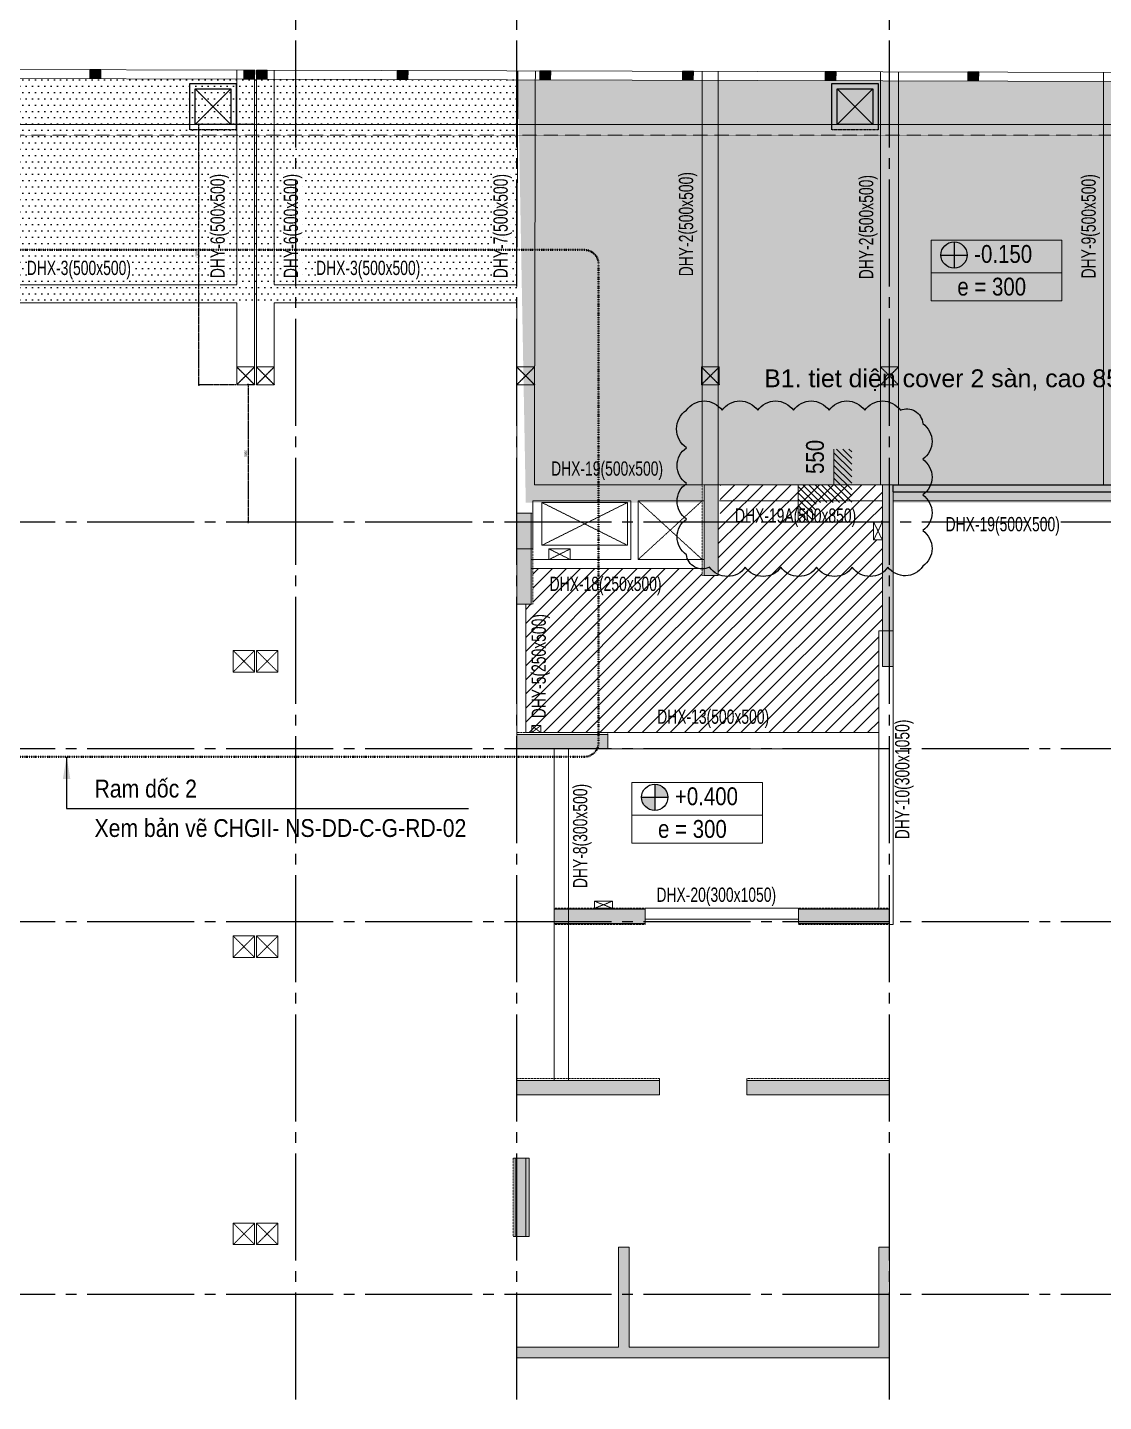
# Model space of a CAD drawing. Header units: millimetres. Extents: x 397144 to 10081729, y 99180 to 1327802.
# Drawn here: x 5013021 to 5043190, y 595910 to 634426 of the extents above; entities that cross this region are included whole.
import ezdxf
from ezdxf.enums import TextEntityAlignment as Align

# ---------------------------------------------------------------- set-up
doc = ezdxf.new("R2010")
doc.units = ezdxf.units.MM
doc.header["$PDSIZE"] = -10
for name, pattern in [('CENTER', [2, 1.25, -0.25, 0.25, -0.25]), ('CHG_XX_Cot_Tang 1$0$HIDDEN', [0.375, 0.25, -0.125]), ('CHG_XX_Cot_Tang 1$0$MB_Luoi truc$0$HTT Hidden 21', [3, 2, -1]), ('CHG_XX_Damsan_Tang 1_-0.150$0$HIDDEN', [0.375, 0.25, -0.125]), ('CHG_XX_Damsan_Tang 1_-0.150$0$HTT Hidden 10.5', [1.5, 1, -0.5]), ('CHG_XX_Luoi truc$0$MB_Luoi truc$0$Center101', [13, 10, -1, 1, -1]), ('DIVIDE2', [15.875, 6.35, -3.175, 0, -3.175, 0, -3.175])]:
    doc.linetypes.add(name, pattern=pattern)
doc.layers.get('0').update_dxf_attribs({"linetype": 'CONTINUOUS'})
doc.layers.get('Defpoints').update_dxf_attribs({"color": 12, "linetype": 'CONTINUOUS'})
for name, color, linetype, lineweight in [('$0$DBAO', 3, 'CONTINUOUS', 13), ('$0$TTP-TEXT', 30, 'CONTINUOUS', 5), ("'S_General_Dim_1", 1, 'CONTINUOUS', 18), ("'S_General_Dim_Internal", 1, 'CONTINUOUS', 18), ("'S_General_Divide_3 Intermediate", 3, 'DIVIDE2', 40), ("'S_General_Text_2_Normal", 2, 'CONTINUOUS', 25), ('Ap0202_T', 141, 'CONTINUOUS', 25), ('Ap0310_PSS', 130, 'CONTINUOUS', 18), ('Ap0311_H', 8, 'CONTINUOUS', 15), ('CHG_XX_Cot_Tang 1$0$NS-DuongBao', 3, 'CONTINUOUS', 18), ('CHG_XX_Cot_Tang 1$0$NS-Pier', 150, 'CONTINUOUS', 9), ('CHG_XX_Cot_Tang 1$0$NS-Pier @ 1', 150, 'CONTINUOUS', 9), ('CHG_XX_Cot_Tang 1$0$NS-Pier @ 100', 150, 'CONTINUOUS', 9), ('CHG_XX_Cot_Tang 1$0$NS-Pier @ 150', 150, 'CONTINUOUS', 9), ('CHG_XX_Cot_Tang 1$0$NS-Pier @ 200', 150, 'CONTINUOUS', 9), ('CHG_XX_Cot_Tang 1$0$NS-Pier @ 350', 150, 'CONTINUOUS', 9), ("CHG_XX_Damsan_Tang 1_-0.150$0$'S_Concrete_Cont_2 Normal", 2, 'CONTINUOUS', 13), ("CHG_XX_Damsan_Tang 1_-0.150$0$'S_General_Hidden_1 Thin", 1, 'CHG_XX_Damsan_Tang 1_-0.150$0$HIDDEN', 18), ('CHG_XX_Damsan_Tang 1_-0.150$0$DMo', 9, 'CHG_XX_Damsan_Tang 1_-0.150$0$HIDDEN', 9), ('CHG_XX_Damsan_Tang 1_-0.150$0$S_Concrete_Cont_1 Opening', 8, 'CHG_XX_Damsan_Tang 1_-0.150$0$HIDDEN', 5), ('CHUNHO', 7, 'CENTER', 13), ('STICK', 1, 'CONTINUOUS', 9), ('TEXT', 7, 'CONTINUOUS', 15)]:
    doc.layers.add(name, color=color, linetype=linetype, lineweight=lineweight)
for name, color, linetype in [('$0$GHI CHU', 7, 'CONTINUOUS'), ('CHG_XX_Cot_Tang 1$0$cot 500 dung +850', 1, 'CONTINUOUS'), ('CHG_XX_Cot_Tang 1$0$mb_cot tang 1-3$0$Concrete Line', 6, 'CONTINUOUS'), ('CHG_XX_Cot_Tang 1$0$Vach VH3', 3, 'CONTINUOUS'), ("CHG_XX_Damsan_Tang 1_-0.150$0$'S_General_Hatch_8", 8, 'CONTINUOUS'), ('CHG_XX_Damsan_Tang 1_-0.150$0$DTE-H-GDRAIN WATER', 1, 'CHG_XX_Damsan_Tang 1_-0.150$0$HTT Hidden 10.5'), ('CHG_XX_Luoi truc$0$Grid', 34, 'CONTINUOUS'), ('CHG_XX_Luoi truc$0$Grid Line', 8, 'CHG_XX_Luoi truc$0$MB_Luoi truc$0$Center101'), ('dim', 1, 'CONTINUOUS')]:
    doc.layers.add(name, color=color, linetype=linetype)
doc.layers.add('CHG_XX_Damsan_Tang 1_-0.150$0$KTH', color=7, linetype='CONTINUOUS', lineweight=5, true_color=0x004d99)
doc.styles.add('$0$TTP-HelCon', font='VHELVCN_0.TTF')
doc.styles.add('arial', font='arial.ttf')
doc.styles.add('CHG_XX_Luoi truc$0$MB_Luoi truc$0$Grid A-F$0$VNI-HelveCB', font='VHELVCB_0.TTF')
doc.styles.add('ISOCP', font='Isocp.shx', dxfattribs={"bigfont": 'as_sym.shx'})
doc.styles.add('Star-HelCon', font='VHELVCN_0.TTF')
doc.styles.add('TTP-HelCon', font='VHELVCN_0.TTF')
doc.dimstyles.new('RHE_50', dxfattribs={"dimscale": 50, "dimtxt": 2.5, "dimasz": 1, "dimexe": 0, "dimexo": 0, "dimgap": 0.75, "dimtad": 1, "dimdec": 0, "dimrnd": 10, "dimzin": 9, "dimdsep": 46, "dimtxsty": 'arial', "dimblk1": 'DIMDOT', "dimblk2": 'DIMDOT', "dimsah": 1, "dimcen": 2, "dimdle": 3, "dimclre": 8, "dimclrt": 51, "dimadec": 0, "dimazin": 0, "dimtfac": 1, "dimtdec": 0, "dimtix": 1, "dimtmove": 2, "dimatfit": 3, "dimldrblk": 'DIMPIJL', "dimfxl": 1, "dimtvp": 1.8, "dimtolj": 1, "dimtzin": 0, "dimarcsym": 0})
doc.dimstyles.new('TTP-25', dxfattribs={"dimscale": 25, "dimtxt": 2.5, "dimasz": 1, "dimexe": 1, "dimexo": 1, "dimgap": 0.09, "dimtad": 0, "dimdec": 4, "dimrnd": 5, "dimzin": 9, "dimdsep": 46, "dimtxsty": 'TTP-HelCon', "dimblk": 'Stick1', "dimcen": 0.09, "dimdle": 1.5, "dimclrd": 256, "dimclre": 256, "dimclrt": 7, "dimadec": 0, "dimazin": 0, "dimtfac": 1, "dimtdec": 4, "dimtmove": 0, "dimatfit": 3, "dimldrblk": '_ArchTick1', "dimfxl": 1, "dimtvp": 1, "dimtolj": 1, "dimtzin": 0, "dimarcsym": 0})
pattern_1 = [(0, (0, 0), (0, 6.985), [5.08, -1.905]), (90, (0, 0), (-6.985, 4e-16), [5.08, -1.905])]

# ---------------------------------------------------------------- blocks, each defined once
blk = doc.blocks.new('CHG_XX_Cot_Tang 1$0$HoBoi_C600x600')
at = {"layer": 'CHG_XX_Cot_Tang 1$0$NS-Pier', "linetype": 'CHG_XX_Cot_Tang 1$0$MB_Luoi truc$0$HTT Hidden 21'}
for p, q in [((300, 300), (-300, -300)), ((-300, 300), (300, -300))]:
    blk.add_line(p, q, dxfattribs=at)
at = {"layer": 'CHG_XX_Cot_Tang 1$0$NS-Pier'}
blk.add_lwpolyline([(300, -300), (300, 300), (-300, 300), (-300, -300)], close=True, dxfattribs=at)
blk = doc.blocks.new('*U882')
at = {"layer": 'CHG_XX_Cot_Tang 1$0$NS-Pier @ 1'}
h = blk.add_hatch(color=256, dxfattribs=at)
h.dxf.hatch_style = 1
h.paths.add_polyline_path([(400, 0), (0, 0), (0, -2550), (400, -2550)])
at = {"layer": 'CHG_XX_Cot_Tang 1$0$NS-Pier @ 100'}
h = blk.add_hatch(color=256, dxfattribs=at)
h.dxf.hatch_style = 1
h.paths.add_polyline_path([(400, 0), (0, 0), (0, -2550), (400, -2550)])
at = {"layer": 'CHG_XX_Cot_Tang 1$0$NS-Pier @ 150'}
h = blk.add_hatch(color=256, dxfattribs=at)
h.dxf.hatch_style = 1
h.paths.add_polyline_path([(400, 0), (0, 0), (0, -2550), (400, -2550)])
at = {"layer": 'CHG_XX_Cot_Tang 1$0$NS-Pier @ 200'}
h = blk.add_hatch(color=256, dxfattribs=at)
h.dxf.hatch_style = 1
h.paths.add_polyline_path([(400, 0), (0, 0), (0, -2550), (400, -2550)])
at = {"layer": 'CHG_XX_Cot_Tang 1$0$NS-Pier @ 350'}
h = blk.add_hatch(color=256, dxfattribs=at)
h.dxf.hatch_style = 1
h.paths.add_polyline_path([(400, 0), (0, 0), (0, -2550), (400, -2550)])
blk = doc.blocks.new('CHG_XX_Cot_Tang 1$0$Block A_C450x2250')
at = {"layer": 'CHG_XX_Cot_Tang 1$0$NS-Pier', "color": 9, "linetype": 'CHG_XX_Cot_Tang 1$0$MB_Luoi truc$0$HTT Hidden 21'}
blk.add_lwpolyline([(0, 0), (-50, 0), (-50, -2550), (0, -2550)], dxfattribs=at)
at = {"layer": 'CHG_XX_Cot_Tang 1$0$NS-Pier'}
blk.add_lwpolyline([(400, -2550), (0, -2550), (0, 0), (400, 0)], close=True, dxfattribs=at)
blk.add_blockref('*U882', (0, 0), dxfattribs=at)
blk = doc.blocks.new('CHG_XX_Cot_Tang 1$0$Block B_Core wall')
at = {"layer": 'CHG_XX_Cot_Tang 1$0$NS-Pier'}
for points in [[(-7300, 300), (-7300, 3100), (-7600, 3100), (-7600, 300)], [(0, 300), (0, 3100), (-300, 3100), (-300, 300)], [(0, 0), (0, 300), (-10450, 300), (-10450, 0)]]:
    blk.add_hatch(color=256, dxfattribs=at).paths.add_polyline_path(points)
for p, q in [((-7300, 3100), (-7600, 3100)), ((-7600, 3100), (-7600, 300)), ((-7300, 300), (-7300, 3100)), ((-300, 3100), (-300, 300)), ((0, 3100), (-300, 3100)), ((0, 0), (0, 3100)), ((-7600, 300), (-10450, 300)), ((-10450, 300), (-10450, 0)), ((-10450, 0), (0, 0)), ((-300, 300), (-7300, 300))]:
    blk.add_line(p, q, dxfattribs=at)
blk = doc.blocks.new('CHG_XX_Cot_Tang 1$0$500x500')
at = {"color": 1, "linetype": 'CHG_XX_Cot_Tang 1$0$MB_Luoi truc$0$HTT Hidden 21'}
for p, q in [((250, 250), (-250, -250)), ((-250, 250), (250, -250))]:
    blk.add_line(p, q, dxfattribs=at)
at = {"layer": 'CHG_XX_Cot_Tang 1$0$NS-Pier', "color": 1}
blk.add_lwpolyline([(250, -250), (250, 250), (-250, 250), (-250, -250)], close=True, dxfattribs=at)
blk = doc.blocks.new('CHG_XX_Cot_Tang 1$0$Block A_C10450x300')
at = {"layer": 'CHG_XX_Cot_Tang 1$0$NS-Pier', "true_color": 0x139b48}
h = blk.add_hatch(color=114, dxfattribs=at)
h.dxf.hatch_style = 1
h.paths.add_polyline_path([(6450, 100), (6450, -300), (10450, -300), (10450, 100)])
h.paths.add_polyline_path([(4000, -300), (4000, 100), (0, 100), (0, -300)])
at = {"layer": 'CHG_XX_Cot_Tang 1$0$NS-Pier', "color": 9, "linetype": 'CHG_XX_Cot_Tang 1$0$MB_Luoi truc$0$HTT Hidden 21'}
for points in [[(0, 100), (0, 150), (4000, 150), (4000, 100)], [(6450, 100), (6450, 150), (10450, 150), (10450, 100)]]:
    blk.add_lwpolyline(points, dxfattribs=at)
at = {"layer": 'CHG_XX_Cot_Tang 1$0$NS-Pier'}
for points in [[(0, 100), (4000, 100), (4000, -300), (0, -300)], [(6450, 100), (10450, 100), (10450, -300), (6450, -300)]]:
    blk.add_lwpolyline(points, close=True, dxfattribs=at)
blk = doc.blocks.new('*U883')
at = {"layer": 'CHG_XX_Cot_Tang 1$0$NS-Pier @ 1'}
h = blk.add_hatch(color=256, dxfattribs=at)
h.dxf.hatch_style = 1
h.paths.add_polyline_path([(200, 0), (-200, 0), (-200, -2550), (200, -2550)])
at = {"layer": 'CHG_XX_Cot_Tang 1$0$NS-Pier @ 100'}
h = blk.add_hatch(color=256, dxfattribs=at)
h.dxf.hatch_style = 1
h.paths.add_polyline_path([(200, 0), (-200, 0), (-200, -2550), (200, -2550)])
at = {"layer": 'CHG_XX_Cot_Tang 1$0$NS-Pier @ 150'}
h = blk.add_hatch(color=256, dxfattribs=at)
h.dxf.hatch_style = 1
h.paths.add_polyline_path([(200, 0), (-200, 0), (-200, -2550), (200, -2550)])
at = {"layer": 'CHG_XX_Cot_Tang 1$0$NS-Pier @ 200'}
h = blk.add_hatch(color=256, dxfattribs=at)
h.dxf.hatch_style = 1
h.paths.add_polyline_path([(200, 0), (-200, 0), (-200, -2550), (200, -2550)])
at = {"layer": 'CHG_XX_Cot_Tang 1$0$NS-Pier @ 350'}
h = blk.add_hatch(color=256, dxfattribs=at)
h.dxf.hatch_style = 1
h.paths.add_polyline_path([(200, 0), (-200, 0), (-200, -2550), (200, -2550)])
blk = doc.blocks.new('CHG_XX_Cot_Tang 1$0$400x2250_cen')
at = {"layer": 'CHG_XX_Cot_Tang 1$0$NS-Pier', "color": 9, "linetype": 'CHG_XX_Cot_Tang 1$0$MB_Luoi truc$0$HTT Hidden 21'}
for points in [[(-200, 0), (-225, 0), (-225, -2550), (-200, -2550)], [(200, 0), (225, 0), (225, -2550), (200, -2550)]]:
    blk.add_lwpolyline(points, dxfattribs=at)
at = {"layer": 'CHG_XX_Cot_Tang 1$0$NS-Pier'}
blk.add_lwpolyline([(200, -2550), (-200, -2550), (-200, 0), (200, 0)], close=True, dxfattribs=at)
blk.add_blockref('*U883', (0, 0), dxfattribs=at)
blk = doc.blocks.new('*U875')
at = {"layer": 'CHG_XX_Luoi truc$0$Grid Line'}
blk.add_line((0, 0), (0, 608), dxfattribs=at)
at = {"layer": 'CHG_XX_Luoi truc$0$Grid', "lineweight": -2, "style": 'CHG_XX_Luoi truc$0$MB_Luoi truc$0$Grid A-F$0$VNI-HelveCB'}
for tag, p in [('GRIDSUB', (0, 617)), ('GRID', (0, -9))]:
    blk.add_attdef(tag, text='', height=5, dxfattribs=at).set_placement(p, align=Align.MIDDLE)
blk = doc.blocks.new('*U877')
at = {"layer": 'CHG_XX_Luoi truc$0$Grid Line'}
blk.add_line((0, 0), (0, 438), dxfattribs=at)
at = {"layer": 'CHG_XX_Luoi truc$0$Grid', "lineweight": -2, "style": 'CHG_XX_Luoi truc$0$MB_Luoi truc$0$Grid A-F$0$VNI-HelveCB'}
for tag, p in [('GRIDSUB', (0, 447)), ('GRID', (0, -9))]:
    blk.add_attdef(tag, text='', height=5, dxfattribs=at).set_placement(p, align=Align.MIDDLE)
blk = doc.blocks.new('CHG_XX_Luoi truc')
at = {"layer": 'CHG_XX_Luoi truc$0$Grid', "xscale": 300, "yscale": 300, "zscale": 300}
for p in [(70650, -12747), (76850, -12747), (87300, -12747)]:
    blk.add_blockref('*U875', p, dxfattribs=at)
at = {"layer": 'CHG_XX_Luoi truc$0$Grid', "xscale": 300.0000000000013, "yscale": 300.0000000000013, "zscale": 300.0000000000013, "rotation": 90}
for p in [(110703, 152250), (110703, 145900), (110703, 141050), (110703, 130600)]:
    blk.add_blockref('*U877', p, dxfattribs=at)
blk = doc.blocks.new('*U886')
at = {"layer": 'CHG_XX_Cot_Tang 1$0$NS-Pier @ 1', "true_color": 0xffffff}
h = blk.add_hatch(color=7, dxfattribs=at)
h.dxf.hatch_style = 1
h.paths.add_polyline_path([(77200, 134425), (76800, 134425), (76800, 132225), (77200, 132225)])
at = {"layer": 'CHG_XX_Cot_Tang 1$0$NS-Pier @ 150', "true_color": 0xffffff}
h = blk.add_hatch(color=7, dxfattribs=at)
h.dxf.hatch_style = 1
h.paths.add_polyline_path([(77200, 134425), (76800, 134425), (76800, 132225), (77200, 132225)])
blk = doc.blocks.new('CHG_XX_Cot_Tang 1')
at = {"layer": 'CHG_XX_Cot_Tang 1$0$NS-Pier'}
h = blk.add_hatch(color=13, dxfattribs=at)
h.dxf.hatch_style = 1
h.paths.add_polyline_path([(87400, 153300), (87100, 153300), (87100, 148200), (87400, 148200)])
at = {"layer": 'CHG_XX_Cot_Tang 1$0$NS-DuongBao'}
blk.add_lwpolyline([(76800, 134425), (77200, 134425), (77200, 132225), (76800, 132225)], close=True, dxfattribs=at)
at = {"layer": 'CHG_XX_Cot_Tang 1$0$NS-Pier', "linetype": 'Continuous', "ltscale": 5}
blk.add_lwpolyline([(-300, 85450), (-10900, 85450), (-10900, 163400), (99639.2, 163400), (106050, 158254.3), (106050, -6022), (103575.5, -9000), (32350, -9000), (32350, 84050), (-300, 84050)], close=True, dxfattribs=at)
at = {"layer": 'CHG_XX_Cot_Tang 1$0$NS-Pier', "linetype": 'CHG_XX_Cot_Tang 1$0$HIDDEN', "ltscale": 5}
blk.add_lwpolyline([(32650, 84350), (0, 84350), (0, 85750), (-10600, 85750), (-10600, 163100), (99533.7, 163100), (105750, 158110.4), (105750, -5913.6), (103434.7, -8700), (32650, -8700), (32650, 84350), (32650, -8700), (103404.7, -8700)], dxfattribs=at)
at = {"layer": 'CHG_XX_Cot_Tang 1$0$NS-Pier'}
for points in [[(87400, 153300), (87100, 153300), (87100, 148200), (87400, 148200)], [(77100, 132225), (76800, 132225), (76800, 134425), (77100, 134425)]]:
    blk.add_lwpolyline(points, close=True, dxfattribs=at)
at = {"layer": 'CHG_XX_Cot_Tang 1$0$NS-Pier', "color": 9, "linetype": 'CHG_XX_Cot_Tang 1$0$MB_Luoi truc$0$HTT Hidden 21'}
blk.add_lwpolyline([(76800, 132225), (76750, 132225), (76750, 134425), (76800, 134425)], dxfattribs=at)
at = {"layer": 'CHG_XX_Cot_Tang 1$0$Vach VH3'}
for p, q in [((87400, 153300), (95150, 153300)), ((87400, 153100), (87400, 153296.4)), ((87400, 153100), (95150, 153100))]:
    blk.add_line(p, q, dxfattribs=at)
at = {"layer": 'CHG_XX_Cot_Tang 1$0$cot 500 dung +850'}
for p in [(69250, 156350), (69800, 156350), (77100, 156350), (82275, 156350), (87300, 156350)]:
    blk.add_blockref('CHG_XX_Cot_Tang 1$0$500x500', p, dxfattribs=at)
at = {"layer": 'CHG_XX_Cot_Tang 1$0$mb_cot tang 1-3$0$Concrete Line'}
for name, p in [('CHG_XX_Cot_Tang 1$0$HoBoi_C600x600', (69200, 148349)), ('CHG_XX_Cot_Tang 1$0$HoBoi_C600x600', (69850, 148349)), ('CHG_XX_Cot_Tang 1$0$HoBoi_C600x600', (69200, 140350)), ('CHG_XX_Cot_Tang 1$0$HoBoi_C600x600', (69850, 140350)), ('CHG_XX_Cot_Tang 1$0$HoBoi_C600x600', (69200, 132300)), ('CHG_XX_Cot_Tang 1$0$HoBoi_C600x600', (69850, 132300)), ('CHG_XX_Cot_Tang 1$0$Block B_Core wall', (87300, 128825))]:
    blk.add_blockref(name, p, dxfattribs=at)
at = {"layer": 'CHG_XX_Cot_Tang 1$0$NS-Pier'}
for name, p in [('CHG_XX_Luoi truc', (0, 0)), ('CHG_XX_Cot_Tang 1$0$Block A_C450x2250', (82100, 153300)), ('*U886', (0, 0))]:
    blk.add_blockref(name, p, dxfattribs=at)
at = {"layer": 'CHG_XX_Cot_Tang 1$0$NS-Pier', "xscale": -1}
for name, p in [('CHG_XX_Cot_Tang 1$0$Block A_C450x2250', (77250, 152500)), ('CHG_XX_Cot_Tang 1$0$Block A_C10450x300', (87300, 136500))]:
    blk.add_blockref(name, p, dxfattribs=at)
at = {"layer": 'CHG_XX_Cot_Tang 1$0$NS-Pier', "xscale": -1, "rotation": 90}
blk.add_blockref('CHG_XX_Cot_Tang 1$0$Block A_C450x2250', (76850, 146300), dxfattribs=at)
at = {"layer": 'CHG_XX_Cot_Tang 1$0$NS-Pier', "color": 8, "linetype": 'CHG_XX_Cot_Tang 1$0$MB_Luoi truc$0$HTT Hidden 21', "rotation": 90}
for p in [(77900, 141200), (84750, 141200)]:
    blk.add_blockref('CHG_XX_Cot_Tang 1$0$400x2250_cen', p, dxfattribs=at)
blk = doc.blocks.new('CHG_XX_Damsan_Tang 1_-0.150$0$cot rào')
at = {"layer": "CHG_XX_Damsan_Tang 1_-0.150$0$'S_Concrete_Cont_2 Normal", "ltscale": 0.8}
blk.add_lwpolyline([(-150, -125), (150, -125), (150, 125), (-150, 125)], close=True, dxfattribs=at)
at = {"layer": 'CHG_XX_Damsan_Tang 1_-0.150$0$DMo', "ltscale": 0.8}
blk.add_solid([(-150, 125), (-150, -125), (150, 125), (150, -125)], dxfattribs=at)
blk = doc.blocks.new('*U791')
at = {"layer": 'CHG_XX_Damsan_Tang 1_-0.150$0$DMo', "ltscale": 0.8, "rotation": 359.852939534937}
blk.add_blockref('CHG_XX_Damsan_Tang 1_-0.150$0$cot rào', (-25, -25), dxfattribs=at)
blk = doc.blocks.new('*U792')
at = {"layer": 'CHG_XX_Damsan_Tang 1_-0.150$0$DMo', "color": 0, "linetype": 'ByBlock', "lineweight": -2, "transparency": 16777216}
for p in [(0, 0), (4100, -11), (8200, -21), (12300, -32), (16400, -42), (20500, -53), (24600, -63), (28700, -74), (32800, -84), (36900, -95)]:
    blk.add_blockref('*U791', p, dxfattribs=at)
blk = doc.blocks.new('*U795')
at = {"layer": 'CHG_XX_Damsan_Tang 1_-0.150$0$DMo', "ltscale": 0.8, "rotation": 359.852939534937}
blk.add_blockref('CHG_XX_Damsan_Tang 1_-0.150$0$cot rào', (-25, -25), dxfattribs=at)
blk = doc.blocks.new('*U796')
at = {"layer": 'CHG_XX_Damsan_Tang 1_-0.150$0$DMo', "color": 0, "linetype": 'ByBlock', "lineweight": -2, "transparency": 16777216}
blk.add_blockref('*U795', (0, 0), dxfattribs=at)
blk = doc.blocks.new('CHG_XX_Damsan_Tang 1_-0.150$0$ho ga nuoc mua')
at = {"layer": 'CHG_XX_Damsan_Tang 1_-0.150$0$DTE-H-GDRAIN WATER', "color": 2, "linetype": 'Continuous', "ltscale": 0.5}
for p, q in [((-650, -650), (-650, 650)), ((-650, 650), (650, 650)), ((-500, 500), (500, -500)), ((-500, -500), (500, 500)), ((650, 650), (650, -650))]:
    blk.add_line(p, q, dxfattribs=at)
at = {"layer": 'CHG_XX_Damsan_Tang 1_-0.150$0$DTE-H-GDRAIN WATER'}
blk.add_line((650, -650), (-650, -650), dxfattribs=at)
at = {"layer": 'CHG_XX_Damsan_Tang 1_-0.150$0$DTE-H-GDRAIN WATER', "color": 2, "linetype": 'Continuous', "ltscale": 0.5, "flags": 128}
blk.add_lwpolyline([(-500, -500), (-500, 500), (500, 500), (500, -500)], close=True, dxfattribs=at)
blk = doc.blocks.new('CHG_XX_Damsan_Tang 1_-0.150$0$A$C1d321f71')
at = {"layer": 'CHG_XX_Damsan_Tang 1_-0.150$0$DTE-H-GDRAIN WATER'}
for p in [(68330, 163000), (86330, 163000)]:
    blk.add_blockref('CHG_XX_Damsan_Tang 1_-0.150$0$ho ga nuoc mua', p, dxfattribs=at)
blk = doc.blocks.new('CHG_XX_Damsan_Tang 1_-0.150')
at = {"layer": "CHG_XX_Damsan_Tang 1_-0.150$0$'S_General_Hatch_8", "ltscale": 0.8}
h = blk.add_hatch(dxfattribs=at)
h.set_pattern_fill('DOTS', color=256, scale=111)
h.paths.add_polyline_path([(60900, 158400), (69549.99999, 158400), (69549.99999, 164665.93882), (60900, 164665.93882)])
h = blk.add_hatch(dxfattribs=at)
h.set_pattern_fill('DOTS', color=256, scale=111)
h.paths.add_polyline_path([(76850, 158400), (69549.99999, 158400), (69549.99999, 164665.93882), (76850, 164665.93882)])
h = blk.add_hatch(dxfattribs=at)
h.set_pattern_fill('ANGLE', color=256)
h.set_pattern_definition(pattern_1)
edge = h.paths.add_edge_path()
edge.add_line((77101.51036, 152800.00078), (76883.74463, 164647.11534))
edge.add_line((76883.74463, 164647.11534), (99996.56028, 164575.92704))
edge.add_line((99996.56028, 164575.92704), (107540.34519, 158532.68528))
edge.add_line((107540.34519, 158532.68528), (107523.79376, 146900.00001))
edge.add_line((107523.79376, 146900.00001), (106050.0308, 146900.00716))
edge.add_line((106050.0308, 146900.00716), (106050, 147400.00037))
edge.add_line((106050, 147400.00037), (106050, 148064.85387))
edge.add_line((106050, 148064.85387), (99550, 153299.99867))
edge.add_line((99550, 153299.99867), (99550, 152799.99352))
edge.add_line((99550, 152799.99352), (87400, 152799.99352))
edge.add_line((87400, 152799.99352), (87400, 153300.00001))
edge.add_line((87400, 153300.00001), (82025, 153299.9966))
edge.add_line((82025, 153299.9966), (82025.00035, 152800.00404))
edge.add_line((82025.00035, 152800.00404), (77353.02077, 152800.00078))
edge.add_line((77353.02077, 152800.00078), (77101.59531, 152795.37925))
h = blk.add_hatch(dxfattribs=at)
h.set_pattern_fill('ANGLE', color=256)
h.set_pattern_definition(pattern_1)
edge = h.paths.add_edge_path()
edge.add_line((77101.51036, 152800.00078), (76883.74463, 164647.11534))
edge.add_line((76883.74463, 164647.11534), (99996.56028, 164575.92704))
edge.add_line((99996.56028, 164575.92704), (107540.34519, 158532.68528))
edge.add_line((107540.34519, 158532.68528), (107523.79376, 146900.00001))
edge.add_line((107523.79376, 146900.00001), (106050.0308, 146900.00716))
edge.add_line((106050.0308, 146900.00716), (106050, 147400.00037))
edge.add_line((106050, 147400.00037), (106050, 148064.85387))
edge.add_line((106050, 148064.85387), (99550, 153299.99867))
edge.add_line((99550, 153299.99867), (99550, 152799.99352))
edge.add_line((99550, 152799.99352), (87400, 152799.99352))
edge.add_line((87400, 152799.99352), (87400, 153300.00001))
edge.add_line((87400, 153300.00001), (82025, 153299.9966))
edge.add_line((82025, 153299.9966), (82025.00035, 152800.00404))
edge.add_line((82025.00035, 152800.00404), (77353.02077, 152800.00078))
edge.add_line((77353.02077, 152800.00078), (77101.59531, 152795.37925))
h = blk.add_hatch(dxfattribs=at)
h.set_pattern_fill('ANGLE', color=256)
h.set_pattern_definition(pattern_1)
edge = h.paths.add_edge_path()
edge.add_line((77101.51036, 152800.00078), (76883.74463, 164647.11534))
edge.add_line((76883.74463, 164647.11534), (99996.56028, 164575.92704))
edge.add_line((99996.56028, 164575.92704), (107540.34519, 158532.68528))
edge.add_line((107540.34519, 158532.68528), (107523.79376, 146900.00001))
edge.add_line((107523.79376, 146900.00001), (106050.0308, 146900.00716))
edge.add_line((106050.0308, 146900.00716), (106050, 147400.00037))
edge.add_line((106050, 147400.00037), (106050, 148064.85387))
edge.add_line((106050, 148064.85387), (99550, 153299.99867))
edge.add_line((99550, 153299.99867), (99550, 152799.99352))
edge.add_line((99550, 152799.99352), (87400, 152799.99352))
edge.add_line((87400, 152799.99352), (87400, 153300.00001))
edge.add_line((87400, 153300.00001), (82025, 153299.9966))
edge.add_line((82025, 153299.9966), (82025.00035, 152800.00404))
edge.add_line((82025.00035, 152800.00404), (77353.02077, 152800.00078))
edge.add_line((77353.02077, 152800.00078), (77101.59531, 152795.37925))
h = blk.add_hatch(dxfattribs=at)
h.set_pattern_fill('DOTS', color=256, scale=111)
edge = h.paths.add_edge_path()
edge.add_line((77101.51036, 152800.00078), (76883.74463, 164647.11534))
edge.add_line((76883.74463, 164647.11534), (99996.56028, 164575.92704))
edge.add_line((99996.56028, 164575.92704), (107790.51586, 158652.45483))
edge.add_line((107790.51586, 158652.45483), (107754.51604, 147307.00542))
edge.add_line((107754.51604, 147307.00542), (105750, 147310.41065))
edge.add_line((105750, 147310.41065), (105750, 148305.65351))
edge.add_line((105750, 148305.65351), (104889.41189, 148996.41789))
edge.add_line((104889.41189, 148996.41789), (99550, 153299.99867))
edge.add_line((99550, 153299.99867), (99550, 152799.99352))
edge.add_line((99550, 152799.99352), (87400, 152799.99352))
edge.add_line((87400, 152799.99352), (87400, 153300.00001))
edge.add_line((87400, 153300.00001), (82025, 153299.9966))
edge.add_line((82025, 153299.9966), (82025.00035, 152800.00404))
edge.add_line((82025.00035, 152800.00404), (77353.02077, 152800.00078))
edge.add_line((77353.02077, 152800.00078), (77101.59531, 152795.37925))
h = blk.add_hatch(dxfattribs=at)
h.set_pattern_fill('ANSI31', color=256, scale=88)
h.paths.add_polyline_path([(87100, 152250), (87100, 153299.99296), (82550, 153299.99993), (82550, 152250)])
h = blk.add_hatch(dxfattribs=at)
h.set_pattern_fill('ANSI31', color=256, scale=88)
h.paths.add_polyline_path([(87000, 149200), (87100, 149200), (87100, 151750), (86855, 151750), (86855, 152250), (82500, 152250), (82500, 150750.00001), (82100, 150750.00001), (82050, 150750.00001), (82050, 150950), (77300, 150950), (77300, 149950.00001), (77250, 149950.00001), (77100, 149950.00001), (77100, 146350), (87000, 146350)])
at = {"layer": "CHG_XX_Damsan_Tang 1_-0.150$0$'S_Concrete_Cont_2 Normal", "ltscale": 0.8}
for p, q in [((69500, 164666.06716), (-12112.79833, 164875.54232)), ((-12111.51905, 165125.53986), (69499.99999, 164916.06798)), ((69500, 156600.01424), (69499.99999, 164916.06798)), ((69549.99999, 164915.93965), (99997.23849, 164837.79087)), ((69549.99999, 164915.93965), (69550, 156600.01424)), ((99996.59682, 164587.7917), (69549.99999, 164665.93882)), ((61400, 158400), (68999.99999, 158400)), ((68999.99999, 156600.01424), (68999.99999, 158400)), ((70050, 158400), (76850, 158400)), ((70050, 156600.01424), (70050, 158400)), ((70050, 158400), (76850, 158400)), ((76849.99995, 151500.00001), (76850, 158400)), ((82500, 153300.00009), (87100, 153299.99296)), ((77299.99995, 151500.00001), (77299.99996, 152850.00074)), ((80050, 152850.00267), (77299.99996, 152850.00074)), ((80050, 152850.00267), (80050, 151200)), ((82100, 152850.0041), (80250, 152850.00281)), ((80250, 152850.00281), (80250, 151200)), ((77299.99995, 151500.00001), (76849.99995, 151500.00001)), ((80050, 151200), (77250, 151200)), ((82100, 151200), (80250, 151200)), ((76850, 146300), (76850, 149950.00001)), ((87000, 141425), (87000, 149200)), ((87400, 149200), (87000, 149200)), ((87400, 140972.43178), (87400, 149200)), ((77900, 136600), (77900, 145900)), ((78300, 136600), (78300, 145900)), ((80450, 141425), (84750, 141425)), ((80450, 141125), (84750, 141125)), ((87300, 140975), (87400, 140975))]:
    blk.add_line(p, q, dxfattribs=at)
at = {"layer": "CHG_XX_Damsan_Tang 1_-0.150$0$'S_Concrete_Cont_2 Normal", "ltscale": 10}
blk.add_line((99768.9301, 152849.99354), (87398.8884, 152849.99252), dxfattribs=at)
at = {"layer": "CHG_XX_Damsan_Tang 1_-0.150$0$'S_Concrete_Cont_2 Normal", "ltscale": 0.8}
for points in [[(86855, 152250), (87100, 152250), (87100, 151750), (86855, 151750)], [(77270, 146350.00001), (77520, 146350.00001), (77520, 146550.00001), (77270, 146550.00001)], [(79530, 141425), (79030, 141425), (79030, 141625), (79530, 141625)]]:
    blk.add_lwpolyline(points, close=True, dxfattribs=at)
at = {"layer": "CHG_XX_Damsan_Tang 1_-0.150$0$'S_General_Hidden_1 Thin", "ltscale": 10}
for p, q in [((68999.99999, 158900), (68999.99999, 164917.29927)), ((70050, 158900), (70049.99999, 164914.60425)), ((76850, 158900), (76881.13042, 164897.12287)), ((77343.06367, 153300.00001), (77370.0115, 164897.12287)), ((82050, 153299.9966), (82050.00001, 164883.6557)), ((82500, 153300.00009), (82500.00001, 164883.6557)), ((87050.00059, 153299.99311), (87049.99851, 164870.95833)), ((87550.00059, 153299.99828), (87549.99851, 164869.67498)), ((93299.9767, 153300.00001), (93299.9767, 164844.97056)), ((61400, 158900), (68999.99999, 158900)), ((70050, 158900), (76850, 158900)), ((77343.06367, 153300.00001), (82049.99999, 153299.9966)), ((93299.9767, 153299.99932), (87400, 153299.99827)), ((82525, 152850.0004), (87100, 152850.0004)), ((82100, 150950), (77250, 150950)), ((77100, 146350), (77100, 149950.00001)), ((77100, 146350), (87000, 146350)), ((79400, 145900), (87000, 145900))]:
    blk.add_line(p, q, dxfattribs=at)
at = {"layer": 'CHG_XX_Damsan_Tang 1_-0.150$0$KTH', "ltscale": 0.8}
for points in [[(77550, 152799.99954), (79950, 152799.99954), (79950, 151599.99954), (77550, 151599.99954)], [(77748.24462, 151500.00001), (78348.24462, 151500.00001), (78348.24462, 151200.00001), (77748.24462, 151200.00001)]]:
    blk.add_lwpolyline(points, close=True, dxfattribs=at)
at = {"layer": 'CHG_XX_Damsan_Tang 1_-0.150$0$S_Concrete_Cont_1 Opening', "ltscale": 5}
for p, q in [((79950, 152799.99954), (77550, 151599.99954)), ((79950, 151599.99954), (77550, 152799.99954)), ((80250, 151200), (82050, 152850.00406)), ((80250, 152850.00281), (82050, 151200)), ((86855, 152250), (87100, 151750)), ((86855, 151750), (87100, 152250)), ((77748.24462, 151200.00001), (78348.24462, 151500.00001)), ((77748.24462, 151500.00001), (78348.24462, 151200.00001)), ((77520, 146550.00001), (77270, 146350.00001)), ((77270, 146550.00001), (77520, 146350)), ((79030, 141425), (79530, 141625)), ((79530, 141425), (79030, 141625))]:
    blk.add_line(p, q, dxfattribs=at)
at = {"layer": "CHG_XX_Damsan_Tang 1_-0.150$0$'S_General_Hatch_8", "ltscale": 0.8}
for name, p in [('CHG_XX_Cot_Tang 1', (0, 0)), ('CHG_XX_Damsan_Tang 1_-0.150$0$A$C1d321f71', (0, 899.97721))]:
    blk.add_blockref(name, p, dxfattribs=at)
at = {"layer": 'CHG_XX_Damsan_Tang 1_-0.150$0$DMo'}
for name, p in [('*U792', (28158.04086, 164932.35034)), ('*U796', (69375.38557, 164816.51584))]:
    blk.add_blockref(name, p, dxfattribs=at)
at = {"layer": 'CHG_XX_Damsan_Tang 1_-0.150$0$DMo', "ltscale": 0.8, "rotation": 359.852939534937}
for p in [(69700.32033, 164790.55341), (73649.60148, 164784.9066), (77649.5883, 164774.63986), (81649.57513, 164764.37311), (85649.56195, 164754.10636), (89649.54878, 164743.83962)]:
    blk.add_blockref('CHG_XX_Damsan_Tang 1_-0.150$0$cot rào', p, dxfattribs=at)
blk = doc.blocks.new('SSLAB-1')
at = {"layer": 'Ap0311_H'}
h = blk.add_hatch(dxfattribs=at)
h.set_pattern_fill('ANSI31', color=256, scale=500, style=0)
h.set_pattern_definition([(45, (-207238.62, -77063.66), (-44.194174, 44.194174), [])])
h.paths.add_polyline_path([(0, 250), (-500, 250), (-500, 0), (-250, 0), (-250, -500), (500, -500), (500, -250), (0, -250)])
blk.add_lwpolyline([(-500, 250), (0, 250), (0, -250), (500, -250)], dxfattribs=at)
at = {"layer": 'Ap0202_T', "style": 'ISOCP'}
blk.add_attdef('SSLAB', (250, 0), '', height=250, dxfattribs=at)
blk = doc.blocks.new('DIMDOT')
for p, q in [((1, 0), (-1, 0)), ((0, -1), (0, 1))]:
    blk.add_line(p, q)
at = {"const_width": 0.5}
blk.add_lwpolyline([(-0.25, 0, 1), (0.25, 0, 1)], format="xyb", close=True, dxfattribs=at)
blk = doc.blocks.new('DIMPIJL')
at = {"linetype": 'ByBlock'}
blk.add_solid([(-2.5, 0.42), (-2.5, -0.42), (0, 0)], dxfattribs=at)
blk = doc.blocks.new('400')
at = {"layer": '$0$GHI CHU'}
h = blk.add_hatch(color=256, dxfattribs=at)
h.dxf.hatch_style = 1
h.paths.add_polyline_path([(-2658, -419, 0.414214), (-3026, -51), (-3026, -419)])
h.paths.add_polyline_path([(-3026, -788), (-3026, -419), (-3395, -419, 0.414214)])
at = {"layer": '$0$DBAO'}
for points in [[(-3666, 0), (-3666, -916), (0, -916), (0, 0)], [(-3666, -916), (-3666, -1700), (0, -1700), (0, -916)]]:
    blk.add_lwpolyline(points, close=True, dxfattribs=at)
at = {"layer": '$0$GHI CHU'}
for p, q in [((-3026, -51), (-3026, -788)), ((-3395, -419), (-2658, -419))]:
    blk.add_line(p, q, dxfattribs=at)
blk.add_circle((-3026, -419), 368, dxfattribs=at)
at = {"layer": '$0$TTP-TEXT', "style": '$0$TTP-HelCon'}
for s, p in [('+0.400', (-2460, -639)), ('e = 300', (-2933, -1555))]:
    blk.add_text(s, height=500, dxfattribs=at).set_placement(p)
blk = doc.blocks.new('-0.15')
at = {"layer": '$0$GHI CHU'}
h = blk.add_hatch(color=256, dxfattribs=at)
h.dxf.hatch_style = 1
h.paths.add_polyline_path([(1008, -419, 0.414214), (640, -51), (640, -419)])
h.paths.add_polyline_path([(640, -788), (640, -419), (271, -419, 0.414214)])
at = {"layer": '$0$DBAO'}
for points in [[(0, 0), (0, -916), (3666, -916), (3666, 0)], [(0, -916), (0, -1700), (3666, -1700), (3666, -916)]]:
    blk.add_lwpolyline(points, close=True, dxfattribs=at)
at = {"layer": '$0$GHI CHU'}
for p, q in [((640, -51), (640, -788)), ((271, -419), (1008, -419))]:
    blk.add_line(p, q, dxfattribs=at)
blk.add_circle((640, -419), 368, dxfattribs=at)
at = {"layer": '$0$TTP-TEXT', "style": '$0$TTP-HelCon'}
for s, p in [('-0.150', (1206, -639)), ('e = 300', (733, -1555))]:
    blk.add_text(s, height=500, dxfattribs=at).set_placement(p)
blk = doc.blocks.new('Stick1')
at = {"layer": 'STICK'}
h = blk.add_hatch(color=256, dxfattribs=at)
edge = h.paths.add_edge_path()
edge.add_line((0.3, 0.5), (-0.5, -0.3))
edge.add_arc((-0.4, -0.4), 0.141, 135, 315)
edge.add_line((-0.3, -0.5), (0.5, 0.3))
edge.add_arc((0.4, 0.4), 0.141, 315, 495)
blk.add_line((1, 0), (-1, 0), dxfattribs=at)
blk.add_lwpolyline([(0.3, 0.5), (-0.5, -0.3, 1), (-0.3, -0.5), (0.5, 0.3, 1), (0.3, 0.5, 1)], format="xyb", dxfattribs=at)
blk = doc.blocks.new('*D469')
at = {"layer": 'CHUNHO', "lineweight": -2, "ltscale": 0.8, "transparency": 16777216}
for p, q in [((5019365, 631710), (5017803, 631710)), ((5017828, 624435), (5017828, 631685)), ((5018865, 624410), (5017803, 624410))]:
    blk.add_line(p, q, dxfattribs=at)
at = {"layer": 'Defpoints', "color": 0, "ltscale": 0.8, "transparency": 16777216}
for p in [(5017828, 631710), (5019390, 631710), (5018890, 624410)]:
    blk.add_point(p, dxfattribs=at)
at = {"layer": 'CHUNHO', "lineweight": -2, "ltscale": 0.8, "transparency": 16777216, "xscale": 25, "yscale": 25, "zscale": 25}
for p, rotation in [((5017828, 631710), 90), ((5017828, 624410), 270)]:
    blk.add_blockref('Stick1', p, dxfattribs=dict(at, rotation=rotation))
at = {"layer": 'CHUNHO', "color": 7, "ltscale": 0.8, "transparency": 16777216, "insert": (5017764, 628060), "char_height": 62.5, "attachment_point": 5, "rotation": 90, "style": 'TTP-HelCon'}
blk.add_mtext('\\A1;7300', dxfattribs=at)
blk = doc.blocks.new('_ArchTick1')
at = {"color": 0, "const_width": 3.81}
blk.add_lwpolyline([(-12.7, -12.7), (12.7, 12.7)], dxfattribs=at)
blk = doc.blocks.new('*D470')
at = {"layer": 'CHUNHO', "lineweight": -2, "ltscale": 0.8, "transparency": 16777216}
for p, q in [((5019365, 624410), (5019180, 624410)), ((5019205, 624385), (5019205, 620585)), ((5019365, 620560), (5019180, 620560))]:
    blk.add_line(p, q, dxfattribs=at)
at = {"layer": 'Defpoints', "color": 0, "ltscale": 0.8, "transparency": 16777216}
for p in [(5019390, 624410), (5019205, 620560), (5019390, 620560)]:
    blk.add_point(p, dxfattribs=at)
at = {"layer": 'CHUNHO', "lineweight": -2, "ltscale": 0.8, "transparency": 16777216, "xscale": 25, "yscale": 25, "zscale": 25}
for p, rotation in [((5019205, 624410), 90), ((5019205, 620560), 270)]:
    blk.add_blockref('Stick1', p, dxfattribs=dict(at, rotation=rotation))
at = {"layer": 'CHUNHO', "color": 7, "ltscale": 0.8, "transparency": 16777216, "insert": (5019141, 622485), "char_height": 62.5, "attachment_point": 5, "rotation": 90, "style": 'TTP-HelCon'}
blk.add_mtext('\\A1;3850', dxfattribs=at)

msp = doc.modelspace()

# ---------------------------------------------------------------- linework, layer by layer
at = {"layer": "'S_General_Divide_3 Intermediate", "ltscale": 0.5}
msp.add_lwpolyline([(5028634.02559, 613982.63235), (5010306.32213, 613982.63235, -0.4142135624), (5009906.32213, 614382.63235), (5009906.32213, 627790.98878, -0.4142135624), (5010306.32213, 628190.98878), (5028634.02559, 628190.98878, -0.4142135624), (5029034.02559, 627790.98878), (5029034.02559, 614382.63235, -0.4142135624)], format="xyb", close=True, dxfattribs=at)
at = {"layer": 'Defpoints', "color": 6}
msp.add_lwpolyline([(5031495.50248, 623696.06686, -0.52056705), (5032495.50248, 623696.06686, -0.52056705), (5033495.50248, 623696.06686, -0.52056705), (5034495.50248, 623696.06686, -0.52056705), (5035495.50248, 623696.06686, -0.52056705), (5036495.50248, 623696.06686, -0.52056705), (5037495.50248, 623696.06686, -0.52056705), (5038121.82598, 623322.39036, -0.52056705), (5038121.82598, 622322.39036, -0.52056705), (5038121.82598, 621322.39036, -0.52056705), (5038121.82598, 620322.39036, -0.52056705), (5038121.82598, 619322.39036, -0.52056705), (5037146.58068, 619297.63567, -0.52056705), (5036146.58068, 619297.63567, -0.52056705), (5035146.58068, 619297.63567, -0.52056705), (5034146.58068, 619297.63567, -0.52056705), (5033146.58068, 619297.63567, -0.52056705), (5032146.58068, 619297.63567, -0.52056705), (5031495.50248, 619646.55747, -0.52056705), (5031495.50248, 620646.55747, -0.52056705), (5031495.50248, 621646.55747, -0.52056705), (5031495.50248, 622646.55747, -0.52056705)], format="xyb", close=True, dxfattribs=at)

# ---------------------------------------------------------------- block references
at = {"layer": "'S_General_Dim_Internal"}
for name, p in [('-0.15', (5038358.78696, 628467.05485)), ('400', (5033633.10272, 613265.33008))]:
    msp.add_blockref(name, p, dxfattribs=at)
at = {"layer": 'Ap0310_PSS'}
ref = msp.add_blockref('SSLAB-1', (5035129.58753, 621610.40586), dxfattribs=dict(at, xscale=2, yscale=2, zscale=2, rotation=90))
ref.add_attrib('SSLAB', '550', (5035350.02053, 621910.40586), dxfattribs={"layer": 'Ap0202_T', "height": 500, "rotation": 90, "style": 'Star-HelCon'})
at = {"layer": 'dim', "ltscale": 1500}
msp.add_blockref('CHG_XX_Damsan_Tang 1_-0.150', (4949890.3198, 468310.40972), dxfattribs=at)

# ---------------------------------------------------------------- texts
at = {"layer": "'S_General_Text_2_Normal", "ltscale": 1500, "style": 'arial', "width": 0.85}
for s, p in [('Ram dốc 2', (5014901.12039, 613341.63214)), ('Xem bản vẽ CHGII- NS-DD-C-G-RD-02', (5014901.12039, 612235.7864))]:
    msp.add_text(s, height=500, dxfattribs=at).set_placement(p, align=Align.TOP_LEFT)
at = {"layer": 'Defpoints', "color": 6, "style": 'arial'}
msp.add_text('B1. tiet diện cover 2 sàn, cao 850', height=500, dxfattribs=at).set_placement((5033675.02336, 624342.54104))
at = {"layer": 'TEXT', "color": 6, "style": 'TTP-HelCon', "width": 0.85}
for s, p in [('DHY-6(500x500)', (5018551.0375, 627399.46997)), ('DHY-6(500x500)', (5020604.27918, 627399.46997)), ('DHY-7(500x500)', (5026484.81965, 627397.24265)), ('DHY-2(500x500)', (5031684.81965, 627451.4091)), ('DHY-2(500x500)', (5036734.81965, 627368.84514)), ('DHY-9(500x500)', (5042970.43855, 627391.9074)), ('DHY-5(250x500)', (5027553.71848, 615063.16111)), ('DHY-10(300x1050)', (5037747.20148, 611671.31872)), ('DHY-8(300x500)', (5028716.69758, 610302.12263))]:
    msp.add_text(s, height=400, rotation=90, dxfattribs=at).set_placement(p)
for s, p in [('DHX-3(500x500)', (5013000.56707, 627487.50138)), ('DHX-3(500x500)', (5021112.94468, 627487.50138)), ('DHX-19(500x500)', (5027702.82435, 621862.63962)), ('DHX-19A(500x850)', (5032858.14499, 620545.21685)), ('DHX-19(500X500)', (5038762.09046, 620304.13062)), ('DHX-18(250x500)', (5027659.94132, 618630.62699)), ('DHX-13(500x500)', (5030676.66405, 614907.63413)), ('DHX-20(300x1050)', (5030655.55831, 609916.64019))]:
    msp.add_text(s, height=400, dxfattribs=at).set_placement(p)

# ---------------------------------------------------------------- dimensions: what is measured, and where the dimension line sits
at = {"layer": 'CHUNHO', "ltscale": 0.8}
for base, p1, p2, picture, middle in [((5017828.13593, 631710.40972), (5018890.31981, 624410.42396), (5019390.3198, 631710.40972), '*D469', (5017764.3026, 628060.41684)), ((5019204.84562, 620560.40972), (5019390.31981, 624410.42396), (5019390.31981, 620560.40972), '*D470', (5019141.01229, 622485.41684))]:
    dim = msp.add_linear_dim(base=base, p1=p1, p2=p2, angle=90, dimstyle='TTP-25', dxfattribs=at)
    dim.commit()
    dim.dimension.update_dxf_attribs({"geometry": picture, "text_midpoint": middle})

# ---------------------------------------------------------------- leaders
at = {"layer": "'S_General_Dim_1", "color": 1}
msp.add_leader([(5014118.44886, 613982.63235), (5014118.44886, 612528.94427), (5025387.25336, 612528.94427)], dimstyle='RHE_50', override={"dimasz": 5}, dxfattribs=at)

doc.saveas('drawing.dxf')
